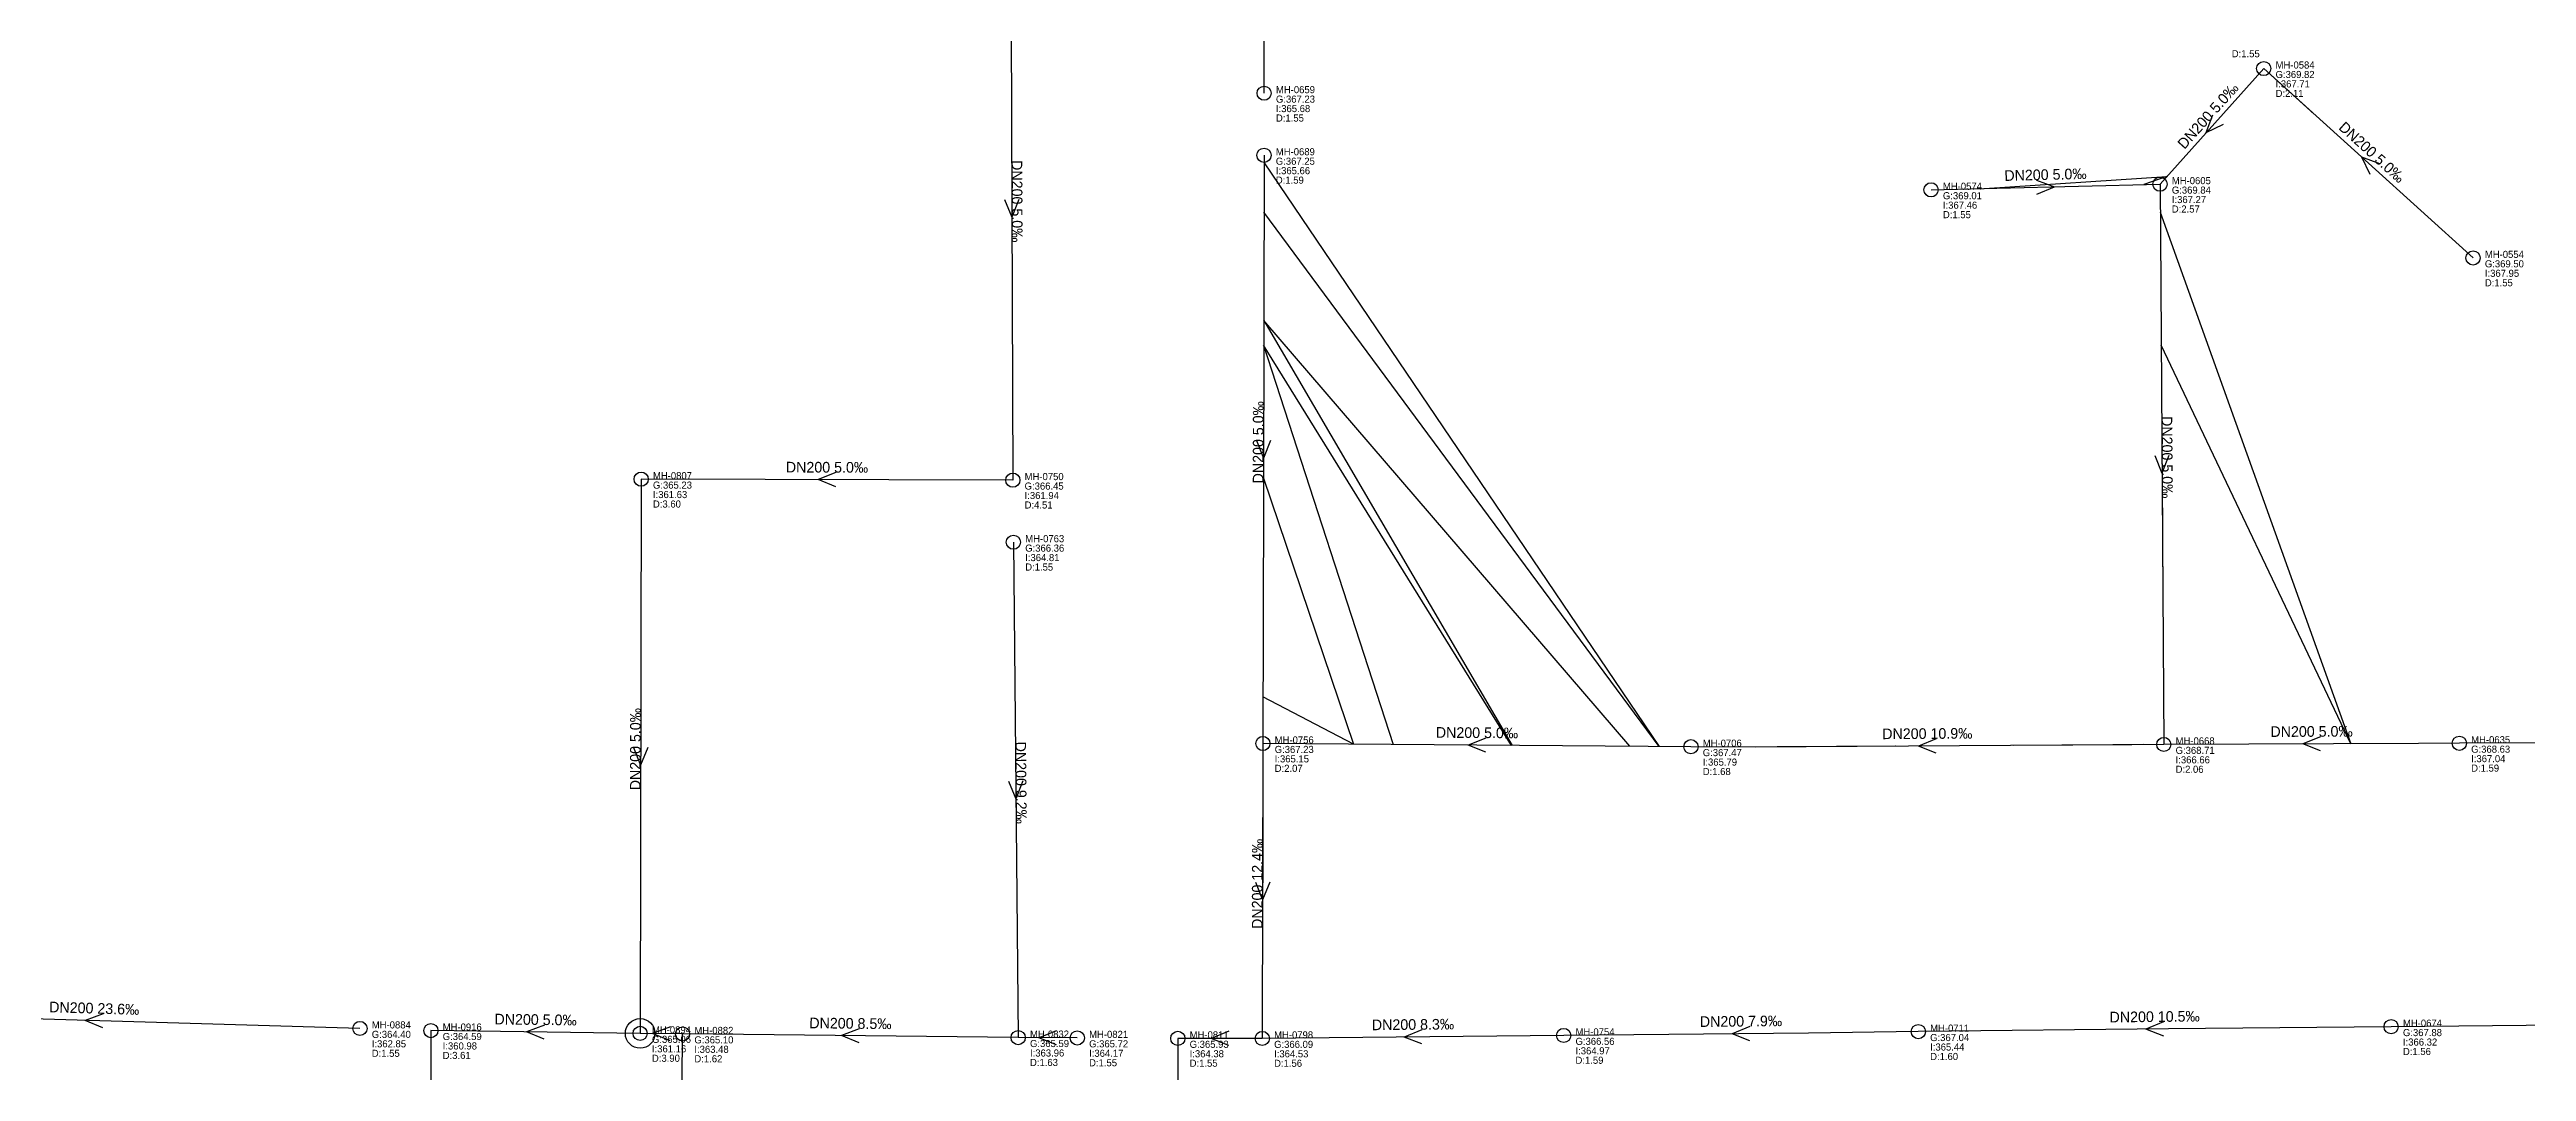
# Model space of a CAD drawing. Header units: metres. Extents: x 449913 to 451990, y 2566939 to 2570822.
# Drawn here: x 451180.3 to 451599.4, y 2569147.5 to 2569320.4 of the extents above; entities that cross this region are included whole.
import ezdxf
from ezdxf.enums import TextEntityAlignment as Align

# ---------------------------------------------------------------- set-up
doc = ezdxf.new("R2010")
doc.units = ezdxf.units.M
for name, color, linetype in [('SEW-DROP', 6, 'Continuous'), ('SEW-LABEL', 2, 'Continuous'), ('SEW-MH', 7, 'Continuous'), ('SEW-MH-LABEL', 8, 'Continuous'), ('SEW-PIPE-DN200', 3, 'Continuous'), ('SEW-RIDER', 8, 'Continuous')]:
    doc.layers.add(name, color=color, linetype=linetype)

msp = doc.modelspace()

# ---------------------------------------------------------------- linework, layer by layer
at = {"layer": 'SEW-DROP'}
msp.add_circle((451280.24, 2569153.96), 2.5, dxfattribs=at)
at = {"layer": 'SEW-LABEL'}
for p, q in [((451546.27, 2569309.31), (451545.16, 2569306.28)), ((451548.05, 2569307.71), (451545.16, 2569306.28)), ((451572.94, 2569299.26), (451571.52, 2569302.16)), ((451574.55, 2569301.04), (451571.52, 2569302.16)), ((451516.49, 2569298.3), (451519.52, 2569297.17)), ((451516.55, 2569295.9), (451519.52, 2569297.17)), ((451341.91, 2569295.01), (451343.12, 2569292.02)), ((451344.31, 2569295.02), (451343.12, 2569292.02)), ((451384.5, 2569254.25), (451385.69, 2569251.25)), ((451386.9, 2569254.24), (451385.69, 2569251.25)), ((451536.49, 2569251.72), (451537.71, 2569248.72)), ((451538.89, 2569251.73), (451537.71, 2569248.72)), ((451313.35, 2569248.83), (451310.35, 2569247.63)), ((451313.35, 2569246.43), (451310.35, 2569247.63)), ((451279.13, 2569202.34), (451280.33, 2569199.34)), ((451281.53, 2569202.33), (451280.33, 2569199.34)), ((451423.32, 2569203.92), (451420.31, 2569202.74)), ((451423.3, 2569201.52), (451420.31, 2569202.74)), ((451499.51, 2569203.79), (451496.52, 2569202.57)), ((451499.53, 2569201.39), (451496.52, 2569202.57)), ((451564.51, 2569204.14), (451561.52, 2569202.93)), ((451564.52, 2569201.74), (451561.52, 2569202.93)), ((451342.58, 2569196.64), (451343.81, 2569193.65)), ((451344.98, 2569196.66), (451343.81, 2569193.65)), ((451384.35, 2569179.56), (451385.55, 2569176.56)), ((451386.75, 2569179.55), (451385.55, 2569176.56)), ((451189.4, 2569157.28), (451186.36, 2569156.17)), ((451189.33, 2569154.88), (451186.36, 2569156.17)), ((451264.06, 2569155.38), (451261.04, 2569154.22)), ((451264.02, 2569152.98), (451261.04, 2569154.22)), ((451285.35, 2569155.1), (451282.33, 2569153.94)), ((451317.32, 2569154.74), (451314.31, 2569153.58)), ((451350.7, 2569154.42), (451347.7, 2569153.23)), ((451379.86, 2569154.32), (451376.86, 2569153.12)), ((451412.48, 2569154.58), (451409.5, 2569153.35)), ((451467.98, 2569155.13), (451464.99, 2569153.9)), ((451537.97, 2569155.92), (451534.98, 2569154.68)), ((451538, 2569153.52), (451534.98, 2569154.68)), ((451285.32, 2569152.7), (451282.33, 2569153.94)), ((451317.3, 2569152.34), (451314.31, 2569153.58)), ((451350.69, 2569152.02), (451347.7, 2569153.23)), ((451379.86, 2569151.92), (451376.86, 2569153.12)), ((451412.51, 2569152.18), (451409.5, 2569153.35)), ((451468, 2569152.73), (451464.99, 2569153.9))]:
    msp.add_line(p, q, dxfattribs=at)
at = {"layer": 'SEW-MH'}
for centre in [(451554.93, 2569317.17), (451385.81, 2569313), (451385.79, 2569302.5), (451498.65, 2569296.66), (451537.38, 2569297.61), (451590.34, 2569285.14), (451280.41, 2569247.71), (451343.29, 2569247.55), (451343.39, 2569237.05), (451588.02, 2569203.04), (451385.6, 2569203), (451458.02, 2569202.46), (451538.02, 2569202.84), (451232.84, 2569154.8), (451244.84, 2569154.44), (451280.24, 2569153.96), (451287.42, 2569153.87), (451344.2, 2569153.25), (451354.2, 2569153.2), (451371.21, 2569153.12), (451385.5, 2569153.11), (451436.49, 2569153.62), (451496.49, 2569154.26), (451576.48, 2569155.1)]:
    msp.add_circle(centre, 1.2, dxfattribs=at)
at = {"layer": 'SEW-PIPE-DN200'}
for points in [[(451342.95, 2569339.48), (451343.29, 2569247.55)], [(451385.81, 2569313), (451385.87, 2569339.1)], [(451554.93, 2569317.17), (451537.38, 2569297.61)], [(451590.34, 2569285.14), (451554.93, 2569317.17)], [(451385.79, 2569302.5), (451385.68, 2569244.89), (451385.6, 2569203)], [(451498.65, 2569296.66), (451509.8, 2569296.93), (451537.38, 2569297.61)], [(451537.38, 2569297.61), (451538.02, 2569202.84)], [(451280.41, 2569247.71), (451280.24, 2569153.96)], [(451343.29, 2569247.55), (451280.41, 2569247.71), (451280.41, 2569247.71)], [(451343.39, 2569237.05), (451344.2, 2569153.25)], [(451385.6, 2569203), (451385.5, 2569153.11)], [(451458.02, 2569202.46), (451385.6, 2569203), (451385.6, 2569203)], [(451538.02, 2569202.84), (451468.87, 2569202.39), (451458.02, 2569202.46)], [(451588.02, 2569203.04), (451581.13, 2569203.01), (451538.02, 2569202.84)], [(451643.02, 2569203.26), (451588.02, 2569203.04)], [(451232.84, 2569154.8), (451142.88, 2569157.45)], [(451244.84, 2569154.44), (451244.96, 2569073.99)], [(451280.24, 2569153.96), (451244.84, 2569154.44)], [(451287.42, 2569153.87), (451280.24, 2569153.96)], [(451496.49, 2569154.26), (451477.92, 2569154.03), (451436.49, 2569153.62)], [(451576.48, 2569155.1), (451538.82, 2569154.72), (451496.49, 2569154.26), (451496.49, 2569154.26)], [(451654.48, 2569154.73), (451610.79, 2569155.44), (451576.48, 2569155.1)], [(451287.19, 2569122.11), (451287.42, 2569153.87)], [(451344.2, 2569153.25), (451287.42, 2569153.87)], [(451354.2, 2569153.2), (451344.2, 2569153.25)], [(451371.21, 2569153.12), (451371.2, 2569107.51)], [(451385.5, 2569153.11), (451371.21, 2569153.12)], [(451436.49, 2569153.62), (451385.5, 2569153.11)]]:
    msp.add_lwpolyline(points, dxfattribs=at)
at = {"layer": 'SEW-RIDER'}
for points in [[(451563.45, 2569309.46), (451554.93, 2569317.17)], [(451385.79, 2569301.21), (451452.66, 2569202.5), (451385.78, 2569292.89)], [(451507.68, 2569296.88), (451538.53, 2569298.89), (451534.66, 2569297.54)], [(451537.42, 2569292.9), (451569.66, 2569202.96), (451537.57, 2569270.4)], [(451447.69, 2569202.54), (451385.74, 2569274.55), (451427.79, 2569202.69)], [(451427.69, 2569202.69), (451385.73, 2569270.39), (451407.66, 2569202.83)], [(451537.68, 2569252.87), (451537.72, 2569247.9), (451537.85, 2569227.87)], [(451385.69, 2569247.88), (451400.91, 2569202.88), (451385.61, 2569210.88)], [(451492.66, 2569202.54), (451492.63, 2569202.54), (451472.63, 2569202.41)], [(451534.66, 2569202.81), (451532.63, 2569202.8), (451512.63, 2569202.67)], [(451385.59, 2569197.89), (451385.58, 2569190.88), (451385.53, 2569167.88)]]:
    msp.add_lwpolyline(points, dxfattribs=at)

# ---------------------------------------------------------------- texts
at = {"layer": 'SEW-LABEL'}
for s, rotation, p in [('DN200 5.0‰', 48.1113, (451546.16, 2569308.59)), ('DN200 5.0‰', 317.86, (451572.63, 2569302.35)), ('DN200 5.0‰', -89.7884, (451343.12, 2569294.72)), ('DN200 5.0‰', 1.4084, (451518.02, 2569298.33)), ('DN200 5.0‰', 89.8876, (451385.7, 2569253.95)), ('DN200 5.0‰', -89.6161, (451537.7, 2569251.42)), ('DN200 5.0‰', 359.8554, (451311.85, 2569248.83)), ('DN200 5.0‰', 89.8972, (451280.33, 2569202.04)), ('DN200 5.0‰', 359.5796, (451421.81, 2569203.93)), ('DN200 10.9‰', 0.3738, (451498.02, 2569203.78)), ('DN200 5.0‰', 0.2326, (451563.02, 2569204.14)), ('DN200 9.2‰', -89.4479, (451343.79, 2569196.35)), ('DN200 12.4‰', 89.8877, (451385.55, 2569179.26)), ('DN200 23.6‰', 358.3094, (451187.86, 2569157.32)), ('DN200 5.0‰', 359.2278, (451262.54, 2569155.4)), ('DN200 8.5‰', 359.3721, (451315.81, 2569154.76)), ('DN200 8.3‰', 0.5689, (451411, 2569154.57)), ('DN200 7.9‰', 0.5689, (451466.49, 2569155.12)), ('DN200 10.5‰', 0.6333, (451536.48, 2569155.9))]:
    msp.add_text(s, height=1.8, rotation=rotation, dxfattribs=at).set_placement(p, align=Align.CENTER)
at = {"layer": 'SEW-MH-LABEL'}
for s, p in [('D:1.55', (451549.52, 2569319.08)), ('MH-0584', (451556.93, 2569317.17)), ('MH-0659', (451387.81, 2569313)), ('G:369.82', (451556.93, 2569315.57)), ('D:2.11', (451556.93, 2569312.37)), ('I:367.71', (451556.93, 2569313.97)), ('G:367.23', (451387.81, 2569311.4)), ('D:1.55', (451387.81, 2569308.2)), ('I:365.68', (451387.81, 2569309.8)), ('G:367.25', (451387.79, 2569300.9)), ('MH-0689', (451387.79, 2569302.5)), ('D:1.59', (451387.79, 2569297.7)), ('I:365.66', (451387.79, 2569299.3)), ('MH-0574', (451500.65, 2569296.66)), ('G:369.84', (451539.38, 2569296.01)), ('MH-0605', (451539.38, 2569297.61)), ('G:369.01', (451500.65, 2569295.06)), ('D:1.55', (451500.65, 2569291.86)), ('I:367.46', (451500.65, 2569293.46)), ('D:2.57', (451539.38, 2569292.81)), ('I:367.27', (451539.38, 2569294.41)), ('G:369.50', (451592.34, 2569283.54)), ('MH-0554', (451592.34, 2569285.14)), ('D:1.55', (451592.34, 2569280.34)), ('I:367.95', (451592.34, 2569281.94)), ('G:365.23', (451282.41, 2569246.11)), ('MH-0807', (451282.41, 2569247.71)), ('G:366.45', (451345.29, 2569245.95)), ('MH-0750', (451345.29, 2569247.55)), ('D:3.60', (451282.41, 2569242.91)), ('I:361.63', (451282.41, 2569244.51)), ('D:4.51', (451345.29, 2569242.75)), ('I:361.94', (451345.29, 2569244.35)), ('MH-0763', (451345.39, 2569237.05)), ('G:366.36', (451345.39, 2569235.45)), ('I:364.81', (451345.39, 2569233.85)), ('D:1.55', (451345.39, 2569232.25)), ('MH-0635', (451590.02, 2569203.04)), ('G:367.23', (451387.6, 2569201.4)), ('MH-0756', (451387.6, 2569203)), ('I:365.15', (451387.6, 2569199.8)), ('G:367.47', (451460.02, 2569200.86)), ('MH-0706', (451460.02, 2569202.46)), ('I:365.79', (451460.02, 2569199.26)), ('G:368.71', (451540.02, 2569201.24)), ('MH-0668', (451540.02, 2569202.84)), ('I:366.66', (451540.02, 2569199.64)), ('G:368.63', (451590.02, 2569201.44)), ('I:367.04', (451590.02, 2569199.84)), ('D:2.07', (451387.6, 2569198.2)), ('D:1.68', (451460.02, 2569197.66)), ('D:2.06', (451540.02, 2569198.04)), ('D:1.59', (451590.02, 2569198.24)), ('G:364.40', (451234.84, 2569153.2)), ('MH-0884', (451234.84, 2569154.8)), ('G:364.59', (451246.84, 2569152.84)), ('MH-0916', (451246.84, 2569154.44)), ('MH-0894', (451282.24, 2569153.96)), ('MH-0882', (451289.42, 2569153.87)), ('MH-0832', (451346.2, 2569153.25)), ('MH-0821', (451356.2, 2569153.2)), ('MH-0811', (451373.21, 2569153.12)), ('MH-0798', (451387.5, 2569153.11)), ('MH-0754', (451438.49, 2569153.62)), ('MH-0711', (451498.49, 2569154.26)), ('G:367.88', (451578.48, 2569153.5)), ('MH-0674', (451578.48, 2569155.1)), ('D:1.55', (451234.84, 2569150)), ('I:362.85', (451234.84, 2569151.6)), ('D:3.61', (451246.84, 2569149.64)), ('I:360.98', (451246.84, 2569151.24)), ('G:365.06', (451282.24, 2569152.36)), ('D:3.90', (451282.24, 2569149.16)), ('I:361.16', (451282.24, 2569150.76)), ('G:365.10', (451289.42, 2569152.27)), ('D:1.62', (451289.42, 2569149.07)), ('I:363.48', (451289.42, 2569150.67)), ('G:365.59', (451346.2, 2569151.65)), ('I:363.96', (451346.2, 2569150.05)), ('G:365.72', (451356.2, 2569151.6)), ('I:364.17', (451356.2, 2569150)), ('G:365.93', (451373.21, 2569151.52)), ('I:364.38', (451373.21, 2569149.92)), ('G:366.09', (451387.5, 2569151.51)), ('I:364.53', (451387.5, 2569149.91)), ('G:366.56', (451438.49, 2569152.02)), ('D:1.59', (451438.49, 2569148.82)), ('I:364.97', (451438.49, 2569150.42)), ('G:367.04', (451498.49, 2569152.66)), ('D:1.60', (451498.49, 2569149.46)), ('I:365.44', (451498.49, 2569151.06)), ('D:1.56', (451578.48, 2569150.3)), ('I:366.32', (451578.48, 2569151.9)), ('D:1.63', (451346.2, 2569148.45)), ('D:1.55', (451356.2, 2569148.4)), ('D:1.55', (451373.21, 2569148.32)), ('D:1.56', (451387.5, 2569148.31))]:
    msp.add_text(s, height=1.2, dxfattribs=at).set_placement(p)

doc.saveas('drawing.dxf')
